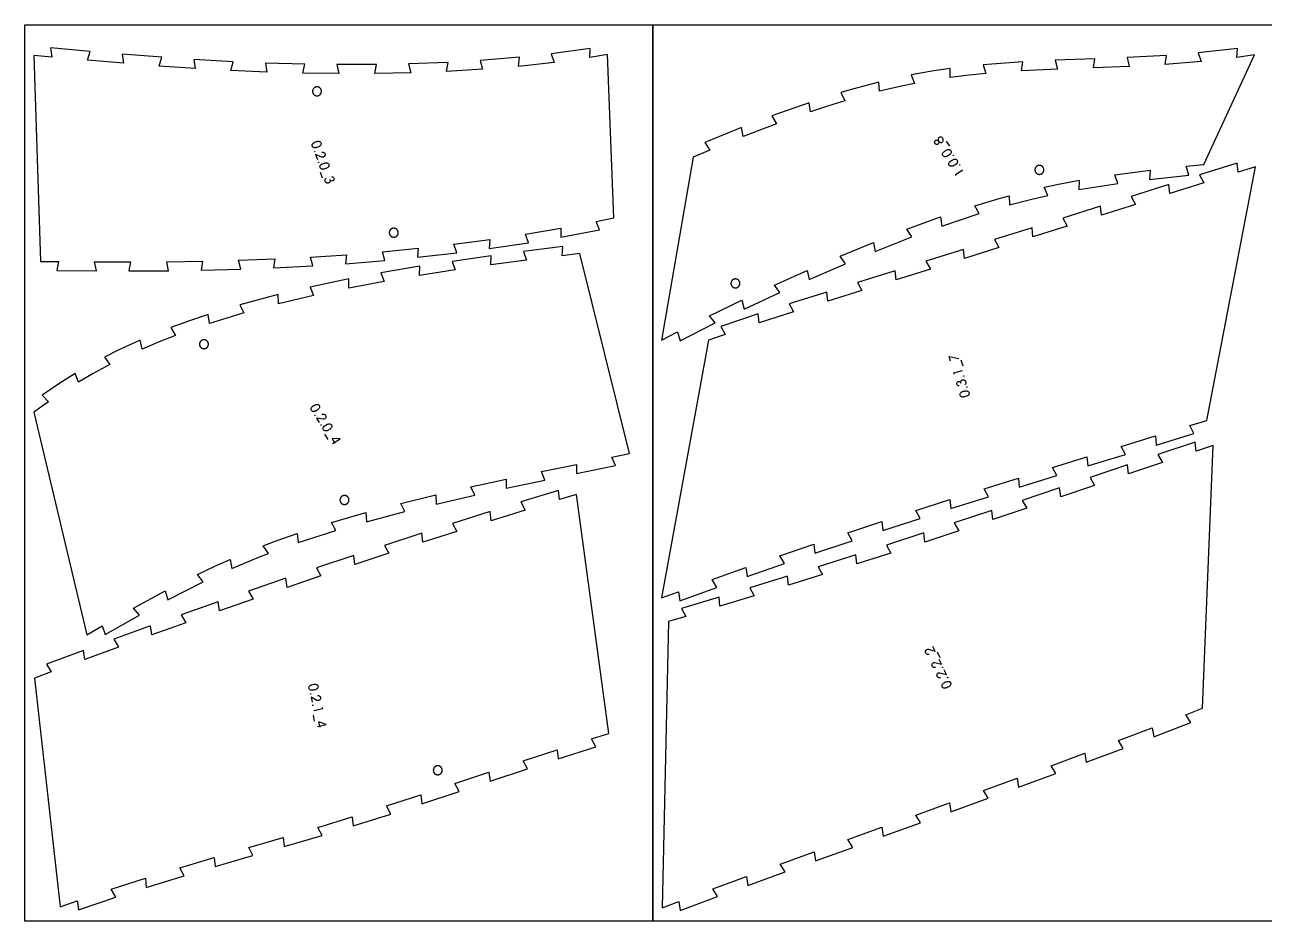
# Model space of a CAD drawing. Header units: millimetres. Extents: x 0 to 7990, y -5000 to -4000.
# Drawn here: x 0 to 1382, y -5000 to -4000 of the extents above; entities that cross this region are included whole.
import ezdxf

# ---------------------------------------------------------------- set-up
doc = ezdxf.new("R2010")
doc.units = ezdxf.units.MM
doc.header["$MEASUREMENT"] = 0
for name, color, linetype, true_color in [('Default', 18, 'Continuous', 0x000000), ('nest$l_engrave_text', 5, 'Continuous', 0x0000ff), ('nest$l_inner_cut', 3, 'Continuous', 0x00ff00), ('nest$l_outer_cut', 1, 'Continuous', 0xff0000)]:
    doc.layers.add(name, color=color, linetype=linetype, true_color=true_color)

msp = doc.modelspace()

# ---------------------------------------------------------------- linework, layer by layer
at = {"layer": 'Default'}
for points in [[(0, -5000), (0, -4000), (700, -4000), (700, -5000)], [(700, -5000), (700, -4000), (1400, -4000), (1400, -5000)]]:
    msp.add_lwpolyline(points, close=True, dxfattribs=at)
at = {"layer": 'nest$l_engrave_text'}
for points in [[(320.4, -4133.7), (320.7, -4133), (321.3, -4132.3), (322.1, -4131.6), (322.2, -4131.6), (322.3, -4131.5), (322.6, -4131.3), (323, -4131.1), (324.2, -4130.6), (325.4, -4130.3), (325.8, -4130.2), (326.2, -4130.1), (326.5, -4130), (326.6, -4130), (327.2, -4130), (327.8, -4130), (328.3, -4130.1), (328.6, -4130.2), (329.4, -4130.6), (329.8, -4131.1), (330.2, -4131.7), (330.4, -4132.6), (330.4, -4133.3), (330.1, -4134), (329.6, -4134.7), (329.1, -4135.1), (328.4, -4135.7), (327.7, -4136), (326.8, -4136.4), (325.8, -4136.8), (325, -4137), (324.2, -4137.2), (323.6, -4137.2), (322.9, -4137.2), (322.2, -4137), (321.6, -4136.7), (321.1, -4136.3), (320.7, -4135.9), (320.5, -4135.3), (320.3, -4134.6)], [(1018.4, -4129.3), (1018.9, -4129.9), (1019.5, -4130.5), (1020.1, -4130.9), (1020.8, -4131.2), (1021.5, -4131.3), (1022.2, -4131.2), (1022.8, -4130.9), (1023.4, -4130.3), (1023.8, -4129.6), (1024, -4128.8), (1023.9, -4127.9), (1023.6, -4127), (1023.1, -4126.4), (1022.6, -4125.9), (1022, -4125.5), (1021.4, -4125.3), (1020.7, -4125.2), (1020, -4125.4), (1019.4, -4125.7), (1018.9, -4126.1), (1018.6, -4126.6), (1018.3, -4127.1), (1018.2, -4127.6), (1018.2, -4128.2), (1018.3, -4128.9), (1018.7, -4129.6), (1019, -4130.3), (1019.1, -4131), (1019, -4131.8), (1018.8, -4132.4), (1018.4, -4132.9), (1018, -4133.3), (1017.7, -4133.5), (1017, -4133.6), (1016.3, -4133.5), (1015.7, -4133.2), (1015.1, -4132.7), (1014.7, -4132.2), (1014.4, -4131.6), (1014.3, -4130.9), (1014.4, -4130.4), (1014.6, -4129.7), (1015, -4129.2), (1015.4, -4128.9), (1015.9, -4128.7), (1016.6, -4128.6), (1017.4, -4128.7), (1018, -4129)], [(323.5, -4141.4), (323.5, -4141.6), (323.3, -4141.7), (323.2, -4141.7), (323, -4141.5), (323, -4141.4), (323.2, -4141.2), (323.4, -4141.2)], [(1032.8, -4142), (1032.7, -4142.7), (1032.3, -4143.5), (1031.7, -4144.4), (1031.6, -4144.4), (1031.4, -4144.6), (1031.2, -4144.8), (1030.9, -4145.1), (1029.9, -4145.8), (1028.8, -4146.4), (1028.3, -4146.6), (1028, -4146.8), (1027.8, -4146.9), (1027.6, -4147), (1027.1, -4147.1), (1026.4, -4147.2), (1025.9, -4147.2), (1025.6, -4147.2), (1024.8, -4147), (1024.2, -4146.6), (1023.7, -4146.1), (1023.3, -4145.3), (1023.2, -4144.6), (1023.3, -4143.9), (1023.6, -4143.1), (1024, -4142.6), (1024.6, -4141.9), (1025.2, -4141.4), (1026, -4140.8), (1026.9, -4140.2), (1027.6, -4139.8), (1028.4, -4139.5), (1028.9, -4139.3), (1029.6, -4139.2), (1030.4, -4139.2), (1031, -4139.4), (1031.5, -4139.6), (1032, -4139.9), (1032.4, -4140.4), (1032.7, -4141.1)], [(327.8, -4153.4), (327.8, -4153.6), (327.7, -4153.7), (327.5, -4153.7), (327.4, -4153.5), (327.4, -4153.3), (327.5, -4153.2), (327.7, -4153.2)], [(329.2, -4157.7), (329.4, -4157), (330, -4156.3), (330.8, -4155.6), (330.9, -4155.6), (331.1, -4155.5), (331.4, -4155.3), (331.8, -4155.1), (332.9, -4154.6), (334.1, -4154.3), (334.6, -4154.2), (334.9, -4154.1), (335.2, -4154), (335.3, -4154), (335.9, -4154), (336.5, -4154), (337, -4154.1), (337.4, -4154.2), (338.1, -4154.6), (338.6, -4155.1), (338.9, -4155.7), (339.1, -4156.6), (339.1, -4157.3), (338.8, -4158), (338.3, -4158.7), (337.9, -4159.1), (337.1, -4159.7), (336.4, -4160), (335.5, -4160.4), (334.5, -4160.8), (333.8, -4161), (332.9, -4161.2), (332.3, -4161.2), (331.6, -4161.2), (330.9, -4161), (330.3, -4160.7), (329.9, -4160.3), (329.5, -4159.9), (329.2, -4159.3), (329.1, -4158.6)], [(1039.8, -4152.7), (1039.6, -4153.4), (1039.3, -4154.2), (1038.6, -4155.1), (1038.5, -4155.1), (1038.4, -4155.3), (1038.1, -4155.5), (1037.8, -4155.8), (1036.8, -4156.5), (1035.7, -4157.1), (1035.3, -4157.3), (1035, -4157.5), (1034.7, -4157.6), (1034.6, -4157.7), (1034, -4157.8), (1033.4, -4157.9), (1032.9, -4157.9), (1032.5, -4157.9), (1031.7, -4157.7), (1031.2, -4157.3), (1030.7, -4156.8), (1030.3, -4156.1), (1030.2, -4155.3), (1030.3, -4154.6), (1030.6, -4153.8), (1031, -4153.3), (1031.6, -4152.6), (1032.1, -4152.1), (1033, -4151.5), (1033.8, -4150.9), (1034.5, -4150.5), (1035.3, -4150.2), (1035.9, -4150), (1036.6, -4149.9), (1037.3, -4149.9), (1038, -4150.1), (1038.5, -4150.3), (1039, -4150.6), (1039.4, -4151.1), (1039.7, -4151.8)], [(1035.1, -4145.9), (1035, -4145.7), (1035.1, -4145.6), (1035.3, -4145.5), (1035.5, -4145.7), (1035.5, -4145.8), (1035.4, -4146), (1035.2, -4146)], [(1042, -4156.6), (1042, -4156.4), (1042.1, -4156.3), (1042.3, -4156.2), (1042.4, -4156.4), (1042.5, -4156.5), (1042.3, -4156.7), (1042.2, -4156.7)], [(1046.6, -4391.9), (1046.6, -4391.7), (1046.8, -4391.6), (1047, -4391.6), (1047.1, -4391.7), (1047, -4391.9), (1046.9, -4392), (1046.7, -4392)], [(1050.1, -4404.1), (1050.1, -4404), (1050.3, -4403.9), (1050.5, -4403.9), (1050.6, -4404), (1050.6, -4404.2), (1050.4, -4404.3), (1050.2, -4404.3)], [(1052.6, -4412), (1052.3, -4412.7), (1051.7, -4413.4), (1050.8, -4414), (1050.8, -4414), (1050.6, -4414.1), (1050.3, -4414.2), (1049.9, -4414.4), (1048.7, -4414.8), (1047.5, -4415.1), (1047, -4415.2), (1046.6, -4415.2), (1046.4, -4415.2), (1046.3, -4415.3), (1045.6, -4415.3), (1045, -4415.2), (1044.5, -4415), (1044.2, -4414.9), (1043.5, -4414.4), (1043.1, -4413.9), (1042.8, -4413.3), (1042.6, -4412.5), (1042.7, -4411.7), (1043, -4411.1), (1043.5, -4410.4), (1044.1, -4410), (1044.9, -4409.5), (1045.5, -4409.2), (1046.5, -4408.9), (1047.5, -4408.6), (1048.3, -4408.4), (1049.1, -4408.3), (1049.7, -4408.3), (1050.4, -4408.4), (1051.1, -4408.6), (1051.7, -4409), (1052.1, -4409.3), (1052.5, -4409.8), (1052.7, -4410.4), (1052.8, -4411.1)], [(319.1, -4428.6), (319.3, -4427.9), (319.6, -4427), (320.3, -4426.2), (320.4, -4426.1), (320.5, -4426), (320.8, -4425.8), (321.1, -4425.5), (322.1, -4424.8), (323.2, -4424.2), (323.7, -4424), (324, -4423.9), (324.2, -4423.8), (324.3, -4423.7), (325.6, -4423.5), (326.1, -4423.5), (326.4, -4423.5), (327.2, -4423.7), (327.8, -4424.1), (328.3, -4424.7), (328.6, -4425.4), (328.7, -4426.2), (328.6, -4426.8), (328.3, -4427.6), (327.9, -4428.2), (327.3, -4428.9), (326.7, -4429.3), (325.9, -4429.9), (325, -4430.5), (324.3, -4430.9), (323.5, -4431.2), (323, -4431.4), (322.3, -4431.5), (321.5, -4431.4), (320.9, -4431.3), (320.4, -4431), (319.9, -4430.6), (319.5, -4430.2), (319.2, -4429.5)], [(323.7, -4435.5), (323.7, -4435.6), (323.6, -4435.8), (323.4, -4435.8), (323.3, -4435.7), (323.3, -4435.5), (323.4, -4435.4), (323.5, -4435.4)], [(330.4, -4446.3), (330.5, -4446.5), (330.4, -4446.6), (330.2, -4446.7), (330.1, -4446.5), (330, -4446.4), (330.1, -4446.2), (330.3, -4446.2)], [(332.6, -4450.3), (332.8, -4449.5), (333.2, -4448.7), (333.8, -4447.9), (333.9, -4447.8), (334.1, -4447.7), (334.3, -4447.5), (334.6, -4447.2), (335.7, -4446.5), (336.8, -4445.9), (337.2, -4445.7), (337.5, -4445.5), (337.8, -4445.4), (337.9, -4445.4), (339.1, -4445.1), (339.6, -4445.1), (339.9, -4445.1), (340.8, -4445.4), (341.3, -4445.8), (341.8, -4446.3), (342.2, -4447), (342.3, -4447.8), (342.2, -4448.5), (341.8, -4449.3), (341.4, -4449.8), (340.8, -4450.5), (340.3, -4451), (339.4, -4451.6), (338.6, -4452.1), (337.8, -4452.5), (337.1, -4452.8), (336.5, -4453), (335.8, -4453.1), (335, -4453.1), (334.4, -4452.9), (333.9, -4452.7), (333.4, -4452.3), (333, -4451.8), (332.7, -4451.1)], [(1023, -4716.8), (1023, -4716.6), (1023.1, -4716.5), (1023.3, -4716.5), (1023.4, -4716.6), (1023.4, -4716.8), (1023.3, -4716.9), (1023.1, -4716.9)], [(317, -4738.4), (317.3, -4737.8), (318, -4737.1), (318.9, -4736.6), (319, -4736.5), (319.2, -4736.5), (319.5, -4736.4), (319.9, -4736.2), (321.1, -4735.9), (322.3, -4735.7), (322.8, -4735.7), (323.2, -4735.6), (323.4, -4735.6), (323.6, -4735.6), (324.8, -4735.8), (325.3, -4736), (325.6, -4736.1), (326.2, -4736.6), (326.6, -4737.2), (326.9, -4737.8), (327, -4738.7), (326.8, -4739.4), (326.5, -4740), (325.9, -4740.6), (325.4, -4741), (324.6, -4741.5), (323.9, -4741.7), (322.9, -4742), (321.9, -4742.2), (321.1, -4742.3), (320.2, -4742.4), (319.6, -4742.3), (318.9, -4742.2), (318.3, -4741.9), (317.7, -4741.5), (317.3, -4741.1), (317, -4740.6), (316.8, -4740), (316.7, -4739.3)], [(1032.4, -4735.6), (1032.2, -4736.3), (1031.7, -4737.1), (1031, -4737.8), (1030.9, -4737.9), (1030.8, -4738), (1030.5, -4738.2), (1030.1, -4738.4), (1029, -4739), (1027.9, -4739.5), (1027.4, -4739.7), (1027.1, -4739.8), (1026.8, -4739.8), (1026.7, -4739.9), (1026.1, -4740), (1025.5, -4740), (1025, -4739.9), (1024.6, -4739.9), (1023.9, -4739.5), (1023.3, -4739.1), (1022.9, -4738.5), (1022.6, -4737.8), (1022.6, -4737), (1022.8, -4736.3), (1023.2, -4735.6), (1023.6, -4735.1), (1024.3, -4734.5), (1024.9, -4734), (1025.8, -4733.5), (1026.8, -4733.1), (1027.5, -4732.8), (1028.3, -4732.5), (1028.9, -4732.4), (1029.6, -4732.4), (1030.3, -4732.5), (1031, -4732.7), (1031.4, -4733), (1031.9, -4733.4), (1032.2, -4734), (1032.4, -4734.7)], [(1028.6, -4728.3), (1028.6, -4728.1), (1028.7, -4727.9), (1028.9, -4727.9), (1029, -4728.1), (1029, -4728.2), (1028.9, -4728.4), (1028.7, -4728.4)], [(318.9, -4746.4), (318.9, -4746.6), (318.7, -4746.7), (318.6, -4746.7), (318.5, -4746.5), (318.5, -4746.3), (318.6, -4746.2), (318.8, -4746.3)], [(321.6, -4758.9), (321.5, -4759.1), (321.4, -4759.2), (321.2, -4759.2), (321.1, -4759), (321.1, -4758.8), (321.3, -4758.7), (321.5, -4758.8)]]:
    msp.add_lwpolyline(points, close=True, dxfattribs=at)
for points in [[(1031.2, -4135.5), (1027.5, -4129.8)], [(331.1, -4142), (331.6, -4142), (332.3, -4142), (332.8, -4142.1), (333.3, -4142.4), (334.1, -4143), (334.6, -4143.8), (334.8, -4144.3), (334.8, -4144.9), (334.8, -4145.5), (334.6, -4146), (334, -4146.9), (333.5, -4147.3), (333.1, -4147.5), (332.1, -4147.7), (331.8, -4147.7), (331.7, -4147.7), (331.2, -4147.6), (324.2, -4144.8), (326.2, -4150.3)], [(329.2, -4164.4), (331.5, -4170.8)], [(341.9, -4169.3), (342.9, -4169.5), (343.5, -4169.8), (344.1, -4170.3), (344.5, -4171.1), (344.7, -4172), (344.5, -4172.9), (344, -4173.7), (343.2, -4174.1), (342.3, -4174.3), (341.4, -4173.9), (340.7, -4173.4), (340.2, -4172.6), (340.3, -4174), (340.2, -4175.1), (339.7, -4175.9), (338.9, -4176.4), (338.2, -4176.6), (337.5, -4176.7), (336.9, -4176.6), (336.3, -4176.3), (335.3, -4175.5), (334.7, -4174.2), (334.6, -4173.3), (334.8, -4172.5), (335.2, -4171.8), (335.9, -4171.1)], [(1038.5, -4168.3), (1037.7, -4167.1), (1045.9, -4161.8)], [(1032.2, -4375.4), (1030.7, -4370.1), (1041.5, -4372.3)], [(1046, -4380.8), (1044.1, -4374.3)], [(1036.3, -4389.8), (1035.9, -4388.4), (1045.3, -4385.7)], [(1041.7, -4402.9), (1040.8, -4402.6), (1040.2, -4402.3), (1039.6, -4401.8), (1039.2, -4401), (1039.1, -4400.1), (1039.4, -4399.2), (1039.9, -4398.4), (1040.7, -4398), (1041.6, -4398), (1042.5, -4398.3), (1043.2, -4399), (1043.6, -4399.8), (1043.6, -4398.4), (1043.9, -4397.3), (1044.4, -4396.5), (1045.2, -4396), (1046, -4395.9), (1046.6, -4395.9), (1047.3, -4396.1), (1047.8, -4396.4), (1048.7, -4397.2), (1049.2, -4398.6), (1049.3, -4399.4), (1049, -4400.2), (1048.6, -4400.9), (1047.9, -4401.6)], [(331.2, -4434.5), (331.7, -4434.4), (332.4, -4434.2), (333, -4434.3), (333.5, -4434.4), (334.4, -4434.8), (335.1, -4435.5), (335.3, -4436), (335.5, -4436.5), (335.6, -4437.1), (335.5, -4437.7), (335.1, -4438.7), (334.7, -4439.2), (334.4, -4439.5), (333.5, -4439.9), (333.2, -4439.9), (333, -4440), (332.6, -4440), (325.1, -4438.7), (328.2, -4443.6)], [(334.1, -4456.8), (337.7, -4462.5)], [(342.9, -4467.1), (351.5, -4461.8), (342.5, -4461.7), (345.8, -4466.9)], [(1008.2, -4702.3), (1007.8, -4702.4), (1007.1, -4702.5), (1006.5, -4702.4), (1006, -4702.2), (1005.2, -4701.7), (1004.5, -4700.9), (1004.3, -4700.4), (1004.2, -4699.8), (1004.2, -4699.3), (1004.3, -4698.7), (1004.8, -4697.7), (1005.3, -4697.3), (1005.7, -4697), (1006.6, -4696.7), (1006.9, -4696.7), (1007.1, -4696.7), (1007.5, -4696.7), (1014.8, -4698.8), (1012.2, -4693.6)], [(1015.4, -4716.9), (1014.9, -4717), (1014.2, -4717.1), (1013.6, -4717), (1013.1, -4716.8), (1012.3, -4716.3), (1011.7, -4715.5), (1011.5, -4715), (1011.3, -4714.5), (1011.3, -4713.9), (1011.5, -4713.3), (1012, -4712.4), (1012.4, -4711.9), (1012.8, -4711.7), (1013.2, -4711.5), (1013.8, -4711.4), (1014.1, -4711.3), (1014.2, -4711.3), (1014.7, -4711.4), (1021.9, -4713.4), (1019.3, -4708.2)], [(1020.5, -4706), (1017.5, -4699.9)], [(1021, -4728.4), (1020.5, -4728.5), (1019.8, -4728.6), (1019.2, -4728.5), (1018.7, -4728.3), (1017.9, -4727.8), (1017.3, -4727), (1017.1, -4726.5), (1016.9, -4726), (1016.9, -4725.4), (1017, -4724.8), (1017.6, -4723.8), (1018, -4723.4), (1018.4, -4723.1), (1018.8, -4723), (1019.3, -4722.8), (1019.7, -4722.8), (1019.8, -4722.8), (1020.3, -4722.8), (1027.5, -4724.9), (1024.9, -4719.7)], [(326.3, -4748.1), (326.8, -4748.2), (327.5, -4748.3), (328.1, -4748.5), (328.5, -4748.8), (329.2, -4749.5), (329.6, -4750.4), (329.7, -4750.9), (329.7, -4751.5), (329.5, -4752.1), (329.3, -4752.6), (328.5, -4753.4), (328, -4753.7), (327.6, -4753.9), (326.6, -4753.9), (326.3, -4753.9), (326.1, -4753.9), (325.7, -4753.7), (319.2, -4749.9), (320.4, -4755.6)], [(331.7, -4761.7), (332, -4763.1), (322.4, -4765.2)], [(321.4, -4770), (322.8, -4776.7)], [(326.2, -4782.8), (336, -4780.7), (327.6, -4777.6), (328.9, -4783.6)]]:
    msp.add_lwpolyline(points, dxfattribs=at)
at = {"layer": 'nest$l_inner_cut'}
for points in [[(327.5, -4079), (327.7, -4078.9), (327.8, -4078.8), (328, -4078.8), (328.2, -4078.7), (328.3, -4078.6), (328.5, -4078.5), (328.6, -4078.4), (328.7, -4078.3), (328.9, -4078.2), (329, -4078.1), (329.1, -4078), (329.3, -4077.9), (329.4, -4077.7), (329.5, -4077.6), (329.6, -4077.5), (329.7, -4077.3), (329.8, -4077.2), (329.9, -4077.1), (330, -4076.9), (330.1, -4076.8), (330.2, -4076.6), (330.3, -4076.5), (330.4, -4076.3), (330.4, -4076.2), (330.5, -4076), (330.6, -4075.8), (330.6, -4075.7), (330.7, -4075.5), (330.7, -4075.3), (330.7, -4075.2), (330.8, -4075), (330.8, -4074.8), (330.8, -4074.6), (330.8, -4074.5), (330.8, -4074.3), (330.8, -4074.1), (330.8, -4073.9), (330.8, -4073.8), (330.8, -4073.6), (330.7, -4073.4), (330.7, -4073.3), (330.7, -4073.1), (330.6, -4072.9), (330.6, -4072.8), (330.5, -4072.6), (330.5, -4072.4), (330.4, -4072.3), (330.3, -4072.1), (330.2, -4072), (330.2, -4071.8), (330.1, -4071.6), (330, -4071.5), (329.9, -4071.4), (329.8, -4071.2), (329.7, -4071.1), (329.6, -4071), (329.4, -4070.8), (329.3, -4070.7), (329.2, -4070.6), (329.1, -4070.5), (328.9, -4070.4), (328.8, -4070.2), (328.7, -4070.1), (328.5, -4070.1), (328.4, -4070), (328.2, -4069.9), (328.1, -4069.8), (327.9, -4069.7), (327.7, -4069.6), (327.6, -4069.6), (327.4, -4069.5), (327.3, -4069.5), (327.1, -4069.4), (326.9, -4069.4), (326.7, -4069.3), (326.6, -4069.3), (326.4, -4069.3), (326.2, -4069.3), (326.1, -4069.3), (325.9, -4069.3), (325.7, -4069.3), (325.5, -4069.3), (325.4, -4069.3), (325.2, -4069.3), (325, -4069.3), (324.9, -4069.4), (324.7, -4069.4), (324.5, -4069.4), (324.3, -4069.5), (324.2, -4069.5), (324, -4069.6), (323.9, -4069.7), (323.7, -4069.7), (323.5, -4069.8), (323.4, -4069.9), (323.2, -4070), (323.1, -4070.1), (322.9, -4070.2), (322.8, -4070.3), (322.7, -4070.4), (322.5, -4070.5), (322.4, -4070.6), (322.3, -4070.7), (322.2, -4070.8), (322, -4071), (321.9, -4071.1), (321.8, -4071.2), (321.7, -4071.4), (321.6, -4071.5), (321.5, -4071.7), (321.4, -4071.8), (321.4, -4072), (321.3, -4072.1), (321.2, -4072.3), (321.1, -4072.4), (321.1, -4072.6), (321, -4072.8), (321, -4072.9), (320.9, -4073.1), (320.9, -4073.3), (320.9, -4073.4), (320.9, -4073.6), (320.8, -4073.8), (320.8, -4074), (320.8, -4074.1), (320.8, -4074.3), (320.8, -4074.5), (320.8, -4074.7), (320.8, -4074.8), (320.9, -4075), (320.9, -4075.2), (320.9, -4075.3), (321, -4075.5), (321, -4075.7), (321.1, -4075.8), (321.1, -4076), (321.2, -4076.2), (321.3, -4076.3), (321.3, -4076.5), (321.4, -4076.6), (321.5, -4076.8), (321.6, -4076.9), (321.7, -4077.1), (321.8, -4077.2), (321.9, -4077.4), (322, -4077.5), (322.1, -4077.6), (322.2, -4077.8), (322.4, -4077.9), (322.5, -4078), (322.6, -4078.1), (322.8, -4078.2), (322.9, -4078.3), (323, -4078.4), (323.2, -4078.5), (323.3, -4078.6), (323.5, -4078.7), (323.6, -4078.8), (323.8, -4078.8), (324, -4078.9), (324.1, -4079), (324.3, -4079), (324.4, -4079.1), (324.6, -4079.1), (324.8, -4079.2), (325, -4079.2), (325.1, -4079.2), (325.3, -4079.2), (325.5, -4079.2), (325.6, -4079.3), (325.8, -4079.3), (326, -4079.3), (326.2, -4079.2), (326.3, -4079.2), (326.5, -4079.2), (326.7, -4079.2), (326.9, -4079.1), (327, -4079.1), (327.2, -4079.1), (327.4, -4079)], [(1128.4, -4157.7), (1128.3, -4157.8), (1128.1, -4157.9), (1128, -4158), (1127.8, -4158.1), (1127.7, -4158.2), (1127.6, -4158.3), (1127.5, -4158.5), (1127.4, -4158.6), (1127.2, -4158.7), (1127.1, -4158.9), (1127, -4159), (1126.9, -4159.1), (1126.8, -4159.3), (1126.8, -4159.4), (1126.7, -4159.6), (1126.6, -4159.7), (1126.5, -4159.9), (1126.5, -4160.1), (1126.4, -4160.2), (1126.3, -4160.4), (1126.3, -4160.6), (1126.3, -4160.7), (1126.2, -4160.9), (1126.2, -4161.1), (1126.2, -4161.2), (1126.1, -4161.4), (1126.1, -4161.6), (1126.1, -4161.8), (1126.1, -4161.9), (1126.1, -4162.1), (1126.1, -4162.3), (1126.2, -4162.4), (1126.2, -4162.6), (1126.2, -4162.8), (1126.2, -4163), (1126.3, -4163.1), (1126.3, -4163.3), (1126.4, -4163.5), (1126.4, -4163.6), (1126.5, -4163.8), (1126.6, -4163.9), (1126.6, -4164.1), (1126.7, -4164.3), (1126.8, -4164.4), (1126.9, -4164.6), (1127, -4164.7), (1127.1, -4164.8), (1127.2, -4165), (1127.3, -4165.1), (1127.4, -4165.2), (1127.6, -4165.4), (1127.7, -4165.5), (1127.8, -4165.6), (1127.9, -4165.7), (1128.1, -4165.8), (1128.2, -4165.9), (1128.4, -4166), (1128.5, -4166.1), (1128.6, -4166.2), (1128.8, -4166.3), (1129, -4166.4), (1129.1, -4166.4), (1129.3, -4166.5), (1129.4, -4166.6), (1129.6, -4166.6), (1129.8, -4166.7), (1129.9, -4166.7), (1130.1, -4166.8), (1130.3, -4166.8), (1130.4, -4166.8), (1130.6, -4166.8), (1130.8, -4166.9), (1131, -4166.9), (1131.1, -4166.9), (1131.3, -4166.9), (1131.5, -4166.9), (1131.7, -4166.8), (1131.8, -4166.8), (1132, -4166.8), (1132.2, -4166.8), (1132.3, -4166.7), (1132.5, -4166.7), (1132.7, -4166.6), (1132.8, -4166.6), (1133, -4166.5), (1133.2, -4166.4), (1133.3, -4166.4), (1133.5, -4166.3), (1133.6, -4166.2), (1133.8, -4166.1), (1133.9, -4166), (1134.1, -4165.9), (1134.2, -4165.8), (1134.3, -4165.7), (1134.5, -4165.6), (1134.6, -4165.5), (1134.7, -4165.3), (1134.8, -4165.2), (1134.9, -4165.1), (1135.1, -4165), (1135.2, -4164.8), (1135.3, -4164.7), (1135.4, -4164.5), (1135.4, -4164.4), (1135.5, -4164.2), (1135.6, -4164.1), (1135.7, -4163.9), (1135.8, -4163.8), (1135.8, -4163.6), (1135.9, -4163.4), (1135.9, -4163.3), (1136, -4163.1), (1136, -4162.9), (1136, -4162.8), (1136.1, -4162.6), (1136.1, -4162.4), (1136.1, -4162.2), (1136.1, -4162.1), (1136.1, -4161.9), (1136.1, -4161.7), (1136.1, -4161.5), (1136.1, -4161.4), (1136.1, -4161.2), (1136.1, -4161), (1136, -4160.9), (1136, -4160.7), (1135.9, -4160.5), (1135.9, -4160.4), (1135.8, -4160.2), (1135.8, -4160), (1135.7, -4159.9), (1135.6, -4159.7), (1135.6, -4159.6), (1135.5, -4159.4), (1135.4, -4159.3), (1135.3, -4159.1), (1135.2, -4159), (1135.1, -4158.8), (1135, -4158.7), (1134.9, -4158.6), (1134.8, -4158.4), (1134.6, -4158.3), (1134.5, -4158.2), (1134.4, -4158.1), (1134.2, -4158), (1134.1, -4157.9), (1134, -4157.8), (1133.8, -4157.7), (1133.7, -4157.6), (1133.5, -4157.5), (1133.4, -4157.4), (1133.2, -4157.3), (1133.1, -4157.3), (1132.9, -4157.2), (1132.7, -4157.1), (1132.6, -4157.1), (1132.4, -4157), (1132.2, -4157), (1132.1, -4157), (1131.9, -4156.9), (1131.7, -4156.9), (1131.5, -4156.9), (1131.4, -4156.9), (1131.2, -4156.9), (1131, -4156.9), (1130.8, -4156.9), (1130.7, -4156.9), (1130.5, -4156.9), (1130.3, -4156.9), (1130.2, -4157), (1130, -4157), (1129.8, -4157), (1129.7, -4157.1), (1129.5, -4157.1), (1129.3, -4157.2), (1129.2, -4157.3), (1129, -4157.3), (1128.8, -4157.4), (1128.7, -4157.5), (1128.5, -4157.6)], [(413.1, -4236.6), (413.2, -4236.6), (413.4, -4236.5), (413.6, -4236.4), (413.7, -4236.4), (413.9, -4236.3), (414, -4236.2), (414.2, -4236.1), (414.3, -4236), (414.4, -4235.9), (414.6, -4235.8), (414.7, -4235.7), (414.8, -4235.5), (415, -4235.4), (415.1, -4235.3), (415.2, -4235.2), (415.3, -4235), (415.4, -4234.9), (415.5, -4234.7), (415.6, -4234.6), (415.7, -4234.5), (415.8, -4234.3), (415.8, -4234.1), (415.9, -4234), (416, -4233.8), (416.1, -4233.7), (416.1, -4233.5), (416.2, -4233.3), (416.2, -4233.2), (416.2, -4233), (416.3, -4232.8), (416.3, -4232.7), (416.3, -4232.5), (416.3, -4232.3), (416.4, -4232.1), (416.4, -4232), (416.4, -4231.8), (416.4, -4231.6), (416.3, -4231.5), (416.3, -4231.3), (416.3, -4231.1), (416.3, -4230.9), (416.2, -4230.8), (416.2, -4230.6), (416.1, -4230.4), (416.1, -4230.3), (416, -4230.1), (415.9, -4229.9), (415.9, -4229.8), (415.8, -4229.6), (415.7, -4229.5), (415.6, -4229.3), (415.5, -4229.2), (415.4, -4229), (415.3, -4228.9), (415.2, -4228.8), (415.1, -4228.6), (415, -4228.5), (414.9, -4228.4), (414.8, -4228.3), (414.6, -4228.1), (414.5, -4228), (414.3, -4227.9), (414.2, -4227.8), (414.1, -4227.7), (413.9, -4227.6), (413.8, -4227.6), (413.6, -4227.5), (413.5, -4227.4), (413.3, -4227.3), (413.1, -4227.3), (413, -4227.2), (412.8, -4227.1), (412.6, -4227.1), (412.5, -4227.1), (412.3, -4227), (412.1, -4227), (412, -4227), (411.8, -4227), (411.6, -4226.9), (411.4, -4226.9), (411.3, -4226.9), (411.1, -4226.9), (410.9, -4227), (410.7, -4227), (410.6, -4227), (410.4, -4227), (410.2, -4227.1), (410.1, -4227.1), (409.9, -4227.2), (409.7, -4227.2), (409.6, -4227.3), (409.4, -4227.3), (409.3, -4227.4), (409.1, -4227.5), (408.9, -4227.6), (408.8, -4227.6), (408.6, -4227.7), (408.5, -4227.8), (408.4, -4227.9), (408.2, -4228), (408.1, -4228.2), (408, -4228.3), (407.8, -4228.4), (407.7, -4228.5), (407.6, -4228.6), (407.5, -4228.8), (407.4, -4228.9), (407.3, -4229.1), (407.2, -4229.2), (407.1, -4229.3), (407, -4229.5), (406.9, -4229.6), (406.8, -4229.8), (406.8, -4230), (406.7, -4230.1), (406.6, -4230.3), (406.6, -4230.5), (406.5, -4230.6), (406.5, -4230.8), (406.5, -4231), (406.4, -4231.1), (406.4, -4231.3), (406.4, -4231.5), (406.4, -4231.6), (406.4, -4231.8), (406.4, -4232), (406.4, -4232.2), (406.4, -4232.3), (406.4, -4232.5), (406.4, -4232.7), (406.4, -4232.9), (406.5, -4233), (406.5, -4233.2), (406.6, -4233.4), (406.6, -4233.5), (406.7, -4233.7), (406.7, -4233.8), (406.8, -4234), (406.9, -4234.2), (407, -4234.3), (407.1, -4234.5), (407.1, -4234.6), (407.2, -4234.8), (407.3, -4234.9), (407.4, -4235), (407.6, -4235.2), (407.7, -4235.3), (407.8, -4235.4), (407.9, -4235.6), (408, -4235.7), (408.2, -4235.8), (408.3, -4235.9), (408.4, -4236), (408.6, -4236.1), (408.7, -4236.2), (408.9, -4236.3), (409, -4236.4), (409.2, -4236.4), (409.3, -4236.5), (409.5, -4236.6), (409.7, -4236.6), (409.8, -4236.7), (410, -4236.7), (410.2, -4236.8), (410.3, -4236.8), (410.5, -4236.9), (410.7, -4236.9), (410.9, -4236.9), (411, -4236.9), (411.2, -4236.9), (411.4, -4236.9), (411.5, -4236.9), (411.7, -4236.9), (411.9, -4236.9), (412.1, -4236.9), (412.2, -4236.9), (412.4, -4236.8), (412.6, -4236.8), (412.7, -4236.7), (412.9, -4236.7)], [(789.5, -4284.3), (789.4, -4284.4), (789.2, -4284.5), (789.1, -4284.6), (789, -4284.7), (788.8, -4284.8), (788.7, -4285), (788.6, -4285.1), (788.5, -4285.2), (788.4, -4285.3), (788.3, -4285.5), (788.2, -4285.6), (788.1, -4285.8), (788, -4285.9), (787.9, -4286.1), (787.8, -4286.2), (787.7, -4286.4), (787.7, -4286.5), (787.6, -4286.7), (787.5, -4286.9), (787.5, -4287), (787.4, -4287.2), (787.4, -4287.4), (787.3, -4287.5), (787.3, -4287.7), (787.3, -4287.9), (787.3, -4288), (787.3, -4288.2), (787.3, -4288.4), (787.3, -4288.6), (787.3, -4288.7), (787.3, -4288.9), (787.3, -4289.1), (787.3, -4289.2), (787.3, -4289.4), (787.4, -4289.6), (787.4, -4289.8), (787.5, -4289.9), (787.5, -4290.1), (787.6, -4290.3), (787.6, -4290.4), (787.7, -4290.6), (787.8, -4290.7), (787.9, -4290.9), (787.9, -4291), (788, -4291.2), (788.1, -4291.3), (788.2, -4291.5), (788.3, -4291.6), (788.4, -4291.7), (788.6, -4291.9), (788.7, -4292), (788.8, -4292.1), (788.9, -4292.2), (789.1, -4292.4), (789.2, -4292.5), (789.3, -4292.6), (789.5, -4292.7), (789.6, -4292.8), (789.8, -4292.8), (789.9, -4292.9), (790.1, -4293), (790.2, -4293.1), (790.4, -4293.1), (790.6, -4293.2), (790.7, -4293.3), (790.9, -4293.3), (791.1, -4293.4), (791.2, -4293.4), (791.4, -4293.4), (791.6, -4293.5), (791.7, -4293.5), (791.9, -4293.5), (792.1, -4293.5), (792.3, -4293.5), (792.4, -4293.5), (792.6, -4293.5), (792.8, -4293.5), (793, -4293.4), (793.1, -4293.4), (793.3, -4293.4), (793.5, -4293.3), (793.6, -4293.3), (793.8, -4293.3), (794, -4293.2), (794.1, -4293.1), (794.3, -4293.1), (794.4, -4293), (794.6, -4292.9), (794.8, -4292.8), (794.9, -4292.7), (795, -4292.6), (795.2, -4292.5), (795.3, -4292.4), (795.5, -4292.3), (795.6, -4292.2), (795.7, -4292.1), (795.8, -4292), (796, -4291.8), (796.1, -4291.7), (796.2, -4291.6), (796.3, -4291.4), (796.4, -4291.3), (796.5, -4291.2), (796.6, -4291), (796.7, -4290.9), (796.7, -4290.7), (796.8, -4290.5), (796.9, -4290.4), (796.9, -4290.2), (797, -4290.1), (797.1, -4289.9), (797.1, -4289.7), (797.1, -4289.6), (797.2, -4289.4), (797.2, -4289.2), (797.2, -4289), (797.2, -4288.9), (797.2, -4288.7), (797.3, -4288.5), (797.3, -4288.4), (797.2, -4288.2), (797.2, -4288), (797.2, -4287.8), (797.2, -4287.7), (797.2, -4287.5), (797.1, -4287.3), (797.1, -4287.2), (797, -4287), (797, -4286.8), (796.9, -4286.7), (796.8, -4286.5), (796.8, -4286.3), (796.7, -4286.2), (796.6, -4286), (796.5, -4285.9), (796.4, -4285.7), (796.3, -4285.6), (796.2, -4285.5), (796.1, -4285.3), (796, -4285.2), (795.9, -4285.1), (795.8, -4284.9), (795.6, -4284.8), (795.5, -4284.7), (795.4, -4284.6), (795.2, -4284.5), (795.1, -4284.4), (794.9, -4284.3), (794.8, -4284.2), (794.7, -4284.1), (794.5, -4284), (794.3, -4284), (794.2, -4283.9), (794, -4283.8), (793.9, -4283.8), (793.7, -4283.7), (793.5, -4283.7), (793.4, -4283.6), (793.2, -4283.6), (793, -4283.6), (792.8, -4283.5), (792.7, -4283.5), (792.5, -4283.5), (792.3, -4283.5), (792.2, -4283.5), (792, -4283.5), (791.8, -4283.5), (791.6, -4283.5), (791.5, -4283.6), (791.3, -4283.6), (791.1, -4283.6), (791, -4283.7), (790.8, -4283.7), (790.6, -4283.8), (790.5, -4283.8), (790.3, -4283.9), (790.1, -4284), (790, -4284), (789.8, -4284.1), (789.7, -4284.2)], [(202.4, -4360.6), (202.6, -4360.5), (202.7, -4360.4), (202.8, -4360.3), (203, -4360.2), (203.1, -4360.1), (203.2, -4360), (203.4, -4359.8), (203.5, -4359.7), (203.6, -4359.6), (203.7, -4359.5), (203.8, -4359.3), (203.9, -4359.2), (204, -4359), (204.1, -4358.9), (204.2, -4358.7), (204.2, -4358.6), (204.3, -4358.4), (204.4, -4358.3), (204.5, -4358.1), (204.5, -4357.9), (204.6, -4357.8), (204.6, -4357.6), (204.6, -4357.4), (204.7, -4357.3), (204.7, -4357.1), (204.7, -4356.9), (204.7, -4356.7), (204.8, -4356.6), (204.8, -4356.4), (204.8, -4356.2), (204.8, -4356.1), (204.7, -4355.9), (204.7, -4355.7), (204.7, -4355.5), (204.7, -4355.4), (204.6, -4355.2), (204.6, -4355), (204.5, -4354.9), (204.5, -4354.7), (204.4, -4354.5), (204.3, -4354.4), (204.3, -4354.2), (204.2, -4354.1), (204.1, -4353.9), (204, -4353.8), (203.9, -4353.6), (203.8, -4353.5), (203.7, -4353.3), (203.6, -4353.2), (203.5, -4353.1), (203.4, -4352.9), (203.3, -4352.8), (203.1, -4352.7), (203, -4352.6), (202.9, -4352.5), (202.7, -4352.4), (202.6, -4352.3), (202.5, -4352.2), (202.3, -4352.1), (202.2, -4352), (202, -4351.9), (201.8, -4351.8), (201.7, -4351.8), (201.5, -4351.7), (201.4, -4351.6), (201.2, -4351.6), (201, -4351.5), (200.9, -4351.5), (200.7, -4351.5), (200.5, -4351.4), (200.4, -4351.4), (200.2, -4351.4), (200, -4351.4), (199.8, -4351.4), (199.7, -4351.4), (199.5, -4351.4), (199.3, -4351.4), (199.1, -4351.4), (199, -4351.4), (198.8, -4351.5), (198.6, -4351.5), (198.5, -4351.5), (198.3, -4351.6), (198.1, -4351.6), (198, -4351.7), (197.8, -4351.8), (197.6, -4351.8), (197.5, -4351.9), (197.3, -4352), (197.2, -4352.1), (197, -4352.2), (196.9, -4352.3), (196.8, -4352.4), (196.6, -4352.5), (196.5, -4352.6), (196.4, -4352.7), (196.2, -4352.8), (196.1, -4353), (196, -4353.1), (195.9, -4353.2), (195.8, -4353.4), (195.7, -4353.5), (195.6, -4353.6), (195.5, -4353.8), (195.4, -4353.9), (195.3, -4354.1), (195.2, -4354.2), (195.2, -4354.4), (195.1, -4354.6), (195, -4354.7), (195, -4354.9), (194.9, -4355.1), (194.9, -4355.2), (194.9, -4355.4), (194.8, -4355.6), (194.8, -4355.7), (194.8, -4355.9), (194.8, -4356.1), (194.8, -4356.3), (194.8, -4356.4), (194.8, -4356.6), (194.8, -4356.8), (194.8, -4356.9), (194.8, -4357.1), (194.8, -4357.3), (194.9, -4357.5), (194.9, -4357.6), (195, -4357.8), (195, -4358), (195.1, -4358.1), (195.1, -4358.3), (195.2, -4358.4), (195.3, -4358.6), (195.4, -4358.8), (195.5, -4358.9), (195.5, -4359.1), (195.6, -4359.2), (195.7, -4359.3), (195.8, -4359.5), (196, -4359.6), (196.1, -4359.7), (196.2, -4359.9), (196.3, -4360), (196.4, -4360.1), (196.6, -4360.2), (196.7, -4360.3), (196.8, -4360.4), (197, -4360.5), (197.1, -4360.6), (197.3, -4360.7), (197.4, -4360.8), (197.6, -4360.9), (197.8, -4361), (197.9, -4361), (198.1, -4361.1), (198.2, -4361.1), (198.4, -4361.2), (198.6, -4361.2), (198.7, -4361.3), (198.9, -4361.3), (199.1, -4361.3), (199.3, -4361.3), (199.4, -4361.4), (199.6, -4361.4), (199.8, -4361.4), (199.9, -4361.4), (200.1, -4361.4), (200.3, -4361.3), (200.5, -4361.3), (200.6, -4361.3), (200.8, -4361.3), (201, -4361.2), (201.1, -4361.2), (201.3, -4361.1), (201.5, -4361.1), (201.6, -4361), (201.8, -4360.9), (202, -4360.9), (202.1, -4360.8), (202.3, -4360.7)], [(359.1, -4534.3), (359.2, -4534.2), (359.3, -4534.2), (359.5, -4534), (359.6, -4533.9), (359.8, -4533.8), (359.9, -4533.7), (360, -4533.6), (360.1, -4533.5), (360.2, -4533.3), (360.3, -4533.2), (360.5, -4533.1), (360.6, -4532.9), (360.6, -4532.8), (360.7, -4532.6), (360.8, -4532.5), (360.9, -4532.3), (361, -4532.2), (361, -4532), (361.1, -4531.8), (361.2, -4531.7), (361.2, -4531.5), (361.3, -4531.3), (361.3, -4531.2), (361.3, -4531), (361.4, -4530.8), (361.4, -4530.7), (361.4, -4530.5), (361.4, -4530.3), (361.4, -4530.1), (361.4, -4530), (361.4, -4529.8), (361.4, -4529.6), (361.4, -4529.4), (361.3, -4529.3), (361.3, -4529.1), (361.3, -4528.9), (361.2, -4528.8), (361.2, -4528.6), (361.1, -4528.4), (361.1, -4528.3), (361, -4528.1), (360.9, -4527.9), (360.8, -4527.8), (360.8, -4527.6), (360.7, -4527.5), (360.6, -4527.3), (360.5, -4527.2), (360.4, -4527.1), (360.3, -4526.9), (360.2, -4526.8), (360, -4526.7), (359.9, -4526.5), (359.8, -4526.4), (359.7, -4526.3), (359.5, -4526.2), (359.4, -4526.1), (359.3, -4526), (359.1, -4525.9), (359, -4525.8), (358.8, -4525.7), (358.7, -4525.6), (358.5, -4525.6), (358.3, -4525.5), (358.2, -4525.4), (358, -4525.4), (357.9, -4525.3), (357.7, -4525.3), (357.5, -4525.2), (357.3, -4525.2), (357.2, -4525.2), (357, -4525.1), (356.8, -4525.1), (356.7, -4525.1), (356.5, -4525.1), (356.3, -4525.1), (356.1, -4525.1), (356, -4525.1), (355.8, -4525.1), (355.6, -4525.2), (355.4, -4525.2), (355.3, -4525.2), (355.1, -4525.3), (354.9, -4525.3), (354.8, -4525.4), (354.6, -4525.4), (354.5, -4525.5), (354.3, -4525.6), (354.1, -4525.7), (354, -4525.7), (353.8, -4525.8), (353.7, -4525.9), (353.5, -4526), (353.4, -4526.1), (353.3, -4526.2), (353.1, -4526.3), (353, -4526.4), (352.9, -4526.6), (352.8, -4526.7), (352.6, -4526.8), (352.5, -4527), (352.4, -4527.1), (352.3, -4527.2), (352.2, -4527.4), (352.1, -4527.5), (352, -4527.7), (352, -4527.8), (351.9, -4528), (351.8, -4528.1), (351.8, -4528.3), (351.7, -4528.5), (351.6, -4528.6), (351.6, -4528.8), (351.5, -4529), (351.5, -4529.1), (351.5, -4529.3), (351.5, -4529.5), (351.4, -4529.6), (351.4, -4529.8), (351.4, -4530), (351.4, -4530.2), (351.4, -4530.3), (351.4, -4530.5), (351.4, -4530.7), (351.5, -4530.9), (351.5, -4531), (351.5, -4531.2), (351.6, -4531.4), (351.6, -4531.5), (351.7, -4531.7), (351.7, -4531.9), (351.8, -4532), (351.9, -4532.2), (351.9, -4532.3), (352, -4532.5), (352.1, -4532.6), (352.2, -4532.8), (352.3, -4532.9), (352.4, -4533.1), (352.5, -4533.2), (352.6, -4533.3), (352.7, -4533.5), (352.8, -4533.6), (353, -4533.7), (353.1, -4533.8), (353.2, -4534), (353.4, -4534.1), (353.5, -4534.2), (353.6, -4534.3), (353.8, -4534.4), (353.9, -4534.4), (354.1, -4534.5), (354.2, -4534.6), (354.4, -4534.7), (354.6, -4534.7), (354.7, -4534.8), (354.9, -4534.9), (355.1, -4534.9), (355.2, -4535), (355.4, -4535), (355.6, -4535), (355.7, -4535.1), (355.9, -4535.1), (356.1, -4535.1), (356.3, -4535.1), (356.4, -4535.1), (356.6, -4535.1), (356.8, -4535.1), (356.9, -4535.1), (357.1, -4535.1), (357.3, -4535), (357.5, -4535), (357.6, -4535), (357.8, -4534.9), (358, -4534.9), (358.1, -4534.8), (358.3, -4534.7), (358.4, -4534.7), (358.6, -4534.6), (358.8, -4534.5), (358.9, -4534.4)], [(461.5, -4836.5), (461.6, -4836.5), (461.8, -4836.4), (462, -4836.4), (462.1, -4836.3), (462.3, -4836.3), (462.5, -4836.2), (462.6, -4836.1), (462.8, -4836), (462.9, -4836), (463.1, -4835.9), (463.2, -4835.8), (463.4, -4835.7), (463.5, -4835.6), (463.6, -4835.5), (463.8, -4835.3), (463.9, -4835.2), (464, -4835.1), (464.1, -4835), (464.2, -4834.8), (464.4, -4834.7), (464.5, -4834.6), (464.6, -4834.4), (464.7, -4834.3), (464.7, -4834.1), (464.8, -4834), (464.9, -4833.8), (465, -4833.7), (465.1, -4833.5), (465.1, -4833.4), (465.2, -4833.2), (465.2, -4833), (465.3, -4832.9), (465.3, -4832.7), (465.3, -4832.5), (465.4, -4832.3), (465.4, -4832.2), (465.4, -4832), (465.4, -4831.8), (465.4, -4831.7), (465.4, -4831.5), (465.4, -4831.3), (465.4, -4831.1), (465.4, -4831), (465.4, -4830.8), (465.3, -4830.6), (465.3, -4830.5), (465.2, -4830.3), (465.2, -4830.1), (465.1, -4830), (465.1, -4829.8), (465, -4829.6), (464.9, -4829.5), (464.9, -4829.3), (464.8, -4829.2), (464.7, -4829), (464.6, -4828.9), (464.5, -4828.7), (464.4, -4828.6), (464.3, -4828.4), (464.2, -4828.3), (464.1, -4828.2), (463.9, -4828.1), (463.8, -4827.9), (463.7, -4827.8), (463.6, -4827.7), (463.4, -4827.6), (463.3, -4827.5), (463.1, -4827.4), (463, -4827.3), (462.8, -4827.2), (462.7, -4827.2), (462.5, -4827.1), (462.4, -4827), (462.2, -4826.9), (462, -4826.9), (461.9, -4826.8), (461.7, -4826.8), (461.5, -4826.7), (461.4, -4826.7), (461.2, -4826.7), (461, -4826.7), (460.9, -4826.6), (460.7, -4826.6), (460.5, -4826.6), (460.3, -4826.6), (460.2, -4826.6), (460, -4826.6), (459.8, -4826.7), (459.6, -4826.7), (459.5, -4826.7), (459.3, -4826.7), (459.1, -4826.8), (459, -4826.8), (458.8, -4826.9), (458.6, -4826.9), (458.5, -4827), (458.3, -4827.1), (458.2, -4827.2), (458, -4827.2), (457.9, -4827.3), (457.7, -4827.4), (457.6, -4827.5), (457.4, -4827.6), (457.3, -4827.7), (457.2, -4827.8), (457, -4828), (456.9, -4828.1), (456.8, -4828.2), (456.7, -4828.3), (456.6, -4828.5), (456.4, -4828.6), (456.3, -4828.7), (456.2, -4828.9), (456.2, -4829), (456.1, -4829.2), (456, -4829.3), (455.9, -4829.5), (455.8, -4829.6), (455.8, -4829.8), (455.7, -4830), (455.7, -4830.1), (455.6, -4830.3), (455.6, -4830.5), (455.5, -4830.6), (455.5, -4830.8), (455.5, -4831), (455.5, -4831.1), (455.4, -4831.3), (455.4, -4831.5), (455.4, -4831.7), (455.4, -4831.8), (455.4, -4832), (455.5, -4832.2), (455.5, -4832.4), (455.5, -4832.5), (455.5, -4832.7), (455.6, -4832.9), (455.6, -4833), (455.7, -4833.2), (455.7, -4833.4), (455.8, -4833.5), (455.9, -4833.7), (456, -4833.8), (456, -4834), (456.1, -4834.1), (456.2, -4834.3), (456.3, -4834.4), (456.4, -4834.6), (456.5, -4834.7), (456.6, -4834.9), (456.7, -4835), (456.9, -4835.1), (457, -4835.2), (457.1, -4835.4), (457.2, -4835.5), (457.4, -4835.6), (457.5, -4835.7), (457.7, -4835.8), (457.8, -4835.9), (457.9, -4836), (458.1, -4836), (458.3, -4836.1), (458.4, -4836.2), (458.6, -4836.3), (458.7, -4836.3), (458.9, -4836.4), (459.1, -4836.4), (459.2, -4836.5), (459.4, -4836.5), (459.6, -4836.5), (459.7, -4836.6), (459.9, -4836.6), (460.1, -4836.6), (460.3, -4836.6), (460.4, -4836.6), (460.6, -4836.6), (460.8, -4836.6), (461, -4836.6), (461.1, -4836.6), (461.3, -4836.5)]]:
    msp.add_lwpolyline(points, close=True, dxfattribs=at)
at = {"layer": 'nest$l_outer_cut'}
for points in [[(649.6, -4033.3), (629.8, -4036.5), (630.4, -4026.3), (586.7, -4032.4), (590.1, -4042.1), (550.3, -4046.4), (551.4, -4036.3), (507.5, -4039.9), (510.3, -4049.7), (470.3, -4052.1), (471.9, -4042), (427.8, -4043.7), (430.2, -4053.6), (390.1, -4054.4), (392.1, -4044.4), (348, -4044.5), (350, -4054.5), (310, -4054), (312.3, -4044), (268.2, -4042.7), (269.9, -4052.8), (229.8, -4051), (232.4, -4041.2), (188.4, -4038.6), (189.8, -4048.7), (149.8, -4046), (152.6, -4036.1), (108.6, -4032.7), (109.9, -4042.8), (69.9, -4039.5), (72.8, -4029.7), (28.8, -4025.8), (30, -4036), (10, -4034.2), (17.7, -4264.1), (37.7, -4264.2), (35.7, -4274.2), (79.8, -4274.5), (77.9, -4264.5), (118, -4264.5), (116.1, -4274.5), (160.2, -4274.3), (158.2, -4264.3), (198.3, -4263.7), (196.5, -4273.7), (240.7, -4272.7), (238.4, -4262.7), (278.6, -4261.2), (277.1, -4271.3), (321.2, -4269), (318.6, -4259.2), (358.7, -4256.5), (357.5, -4266.6), (401.5, -4263), (398.7, -4253.2), (438.7, -4249.3), (437.8, -4259.4), (481.7, -4254.4), (478.5, -4244.7), (518.3, -4239.5), (517.8, -4249.6), (561.5, -4243.2), (558.1, -4233.6), (597.6, -4226.9), (597.5, -4237.1), (640.9, -4228.9), (637.1, -4219.5), (656.7, -4215.4)], [(1371, -4033.7), (1351.2, -4036.5), (1352, -4026.4), (1308.2, -4031.4), (1311.4, -4041.1), (1271.4, -4044.4), (1272.9, -4034.3), (1228.9, -4036.6), (1231.4, -4046.5), (1191.4, -4048), (1193, -4038), (1148.9, -4039.6), (1151.3, -4049.5), (1111.3, -4051.4), (1112.5, -4041.3), (1068.5, -4044.6), (1071.3, -4054.4), (1049.5, -4056.6), (1031.5, -4058.9), (1031.8, -4048.7), (1013.6, -4051.5), (988.3, -4056), (991.9, -4065.5), (977.3, -4068.5), (952.8, -4074.2), (952.1, -4064.1), (924.1, -4071.5), (909.6, -4075.7), (914.2, -4084.8), (895, -4090.7), (876, -4097), (874.5, -4086.9), (833, -4101.6), (838.2, -4110.4), (800.8, -4124.7), (798.9, -4114.7), (758, -4131.4), (763.7, -4139.9), (745.2, -4147.7), (710, -4352), (727.7, -4342.7), (730.5, -4352.5), (769.8, -4332.6), (763.5, -4324.6), (799.5, -4307.2), (801.9, -4317.1), (841.8, -4298.6), (835.8, -4290.4), (872.4, -4274), (874.5, -4284), (914.9, -4266.5), (909.1, -4258.1), (946.1, -4242.8), (947.9, -4252.8), (988.9, -4236.7), (983.3, -4228.1), (1020.9, -4214.4), (1022.2, -4224.5), (1064, -4210.7), (1059, -4201.8), (1086.3, -4193.7), (1097.4, -4190.7), (1097.8, -4200.9), (1122.8, -4194.6), (1140.6, -4190.5), (1136.3, -4181.2), (1152.3, -4177.9), (1175.6, -4173.5), (1175.1, -4183.7), (1218.7, -4177), (1215.1, -4167.4), (1254.8, -4162.3), (1254, -4172.5), (1297.7, -4167.6), (1294.6, -4157.9), (1314.5, -4155.7)], [(1371.9, -4158.6), (1352.8, -4164.6), (1351.7, -4154.4), (1309.7, -4167.5), (1314.6, -4176.4), (1276.5, -4188.4), (1275.4, -4178.3), (1233.4, -4191.5), (1238.3, -4200.4), (1200.2, -4212.5), (1199.1, -4202.3), (1157.2, -4215.6), (1162.1, -4224.5), (1124, -4236.6), (1122.9, -4226.4), (1081, -4239.7), (1085.9, -4248.6), (1047.7, -4260.6), (1046.7, -4250.5), (1004.7, -4263.6), (1009.6, -4272.5), (971.4, -4284.4), (970.4, -4274.3), (928.4, -4287.4), (933.2, -4296.3), (895.1, -4308.2), (894, -4298.1), (852, -4311.4), (857, -4320.3), (818.9, -4332.6), (817.6, -4322.5), (776, -4336.5), (781, -4345.4), (762.2, -4352), (710, -4639.3), (728.8, -4632.4), (730.3, -4642.5), (771.6, -4627.6), (766.4, -4618.9), (804, -4605.5), (805.4, -4615.6), (846.9, -4601.1), (841.8, -4592.4), (879.6, -4579.4), (880.8, -4589.5), (922.5, -4575.5), (917.4, -4566.7), (955.4, -4554.2), (956.6, -4564.3), (998.4, -4550.7), (993.4, -4541.8), (1031.4, -4529.6), (1032.5, -4539.7), (1074.4, -4526.5), (1069.5, -4517.5), (1107.7, -4505.6), (1108.7, -4515.7), (1150.7, -4502.7), (1145.8, -4493.7), (1184, -4482), (1185, -4492.1), (1227, -4479.3), (1222.2, -4470.3), (1260.4, -4458.6), (1261.4, -4468.8), (1303.5, -4456), (1298.7, -4447), (1317.8, -4441.3)], [(618.9, -4255.1), (599, -4257.6), (599.7, -4247.4), (556, -4252.9), (559.2, -4262.6), (519.5, -4267.9), (520.1, -4257.7), (476.4, -4263.9), (479.8, -4273.5), (440.2, -4279.6), (440.5, -4269.4), (397, -4276.8), (400.6, -4286.3), (361.3, -4293.7), (361.2, -4283.5), (318, -4292.6), (322, -4302), (283, -4311.2), (282.4, -4301), (239.8, -4312.4), (244.3, -4321.5), (229.9, -4325.7), (205.9, -4333.2), (204.5, -4323.1), (183.6, -4330.2), (162.9, -4337.8), (168.1, -4346.5), (149.8, -4353.7), (131, -4361.7), (128.5, -4351.8), (116.3, -4357.4), (104.2, -4363.1), (88.7, -4370.8), (94.8, -4379), (86.5, -4383.3), (75.6, -4389.4), (59.9, -4398.6), (56.1, -4389.1), (38.1, -4400.5), (19.2, -4413.2), (26.3, -4420.5), (10, -4432.1), (69, -4680.5), (86.4, -4670.5), (89.5, -4680.2), (128, -4658.5), (121.3, -4650.8), (156.6, -4631.6), (159.4, -4641.5), (198.7, -4621.4), (192.4, -4613.4), (212.7, -4603.7), (228.8, -4596.5), (230.7, -4606.5), (261.6, -4593.7), (271.6, -4589.8), (265.9, -4581.3), (279.2, -4576.2), (303.7, -4567.6), (304.8, -4577.7), (346.9, -4564.2), (341.9, -4555.3), (380.4, -4544.1), (381, -4554.3), (423.7, -4543.1), (419.3, -4533.9), (458.3, -4524.4), (458.5, -4534.6), (501.6, -4524.8), (497.4, -4515.5), (536.6, -4506.9), (536.7, -4517.1), (579.9, -4507.9), (575.9, -4498.5), (615.2, -4490.4), (615.2, -4500.6), (658.5, -4491.8), (654.5, -4482.4), (674.2, -4478.4)], [(1325, -4469.3), (1306.1, -4475.6), (1304.8, -4465.5), (1263.2, -4479.5), (1268.3, -4488.3), (1230.5, -4501.1), (1229.2, -4491), (1187.6, -4505), (1192.7, -4513.9), (1154.9, -4526.6), (1153.6, -4516.5), (1112, -4530.5), (1117.1, -4539.3), (1079.2, -4552), (1078, -4541.9), (1036.3, -4555.7), (1041.3, -4564.5), (1003.4, -4577), (1002.2, -4566.8), (960.5, -4580.4), (965.5, -4589.3), (927.5, -4601.4), (926.4, -4591.3), (884.5, -4604.5), (889.4, -4613.4), (851.3, -4625.3), (850.3, -4615.1), (808.4, -4628), (813.2, -4637), (775, -4648.5), (774.1, -4638.4), (732, -4651), (736.8, -4660), (717.7, -4665.7), (710.4, -4984.9), (729.3, -4977.9), (730.8, -4988), (772.3, -4972.6), (766.9, -4964), (804.6, -4950.1), (806.1, -4960.2), (847.6, -4945), (842.3, -4936.3), (880, -4922.6), (881.5, -4932.7), (923, -4917.6), (917.7, -4908.9), (955.5, -4895.2), (957, -4905.3), (998.5, -4890.3), (993.2, -4881.6), (1031, -4867.9), (1032.5, -4878), (1074, -4862.9), (1068.7, -4854.2), (1106.4, -4840.4), (1108, -4850.5), (1149.4, -4835.2), (1144.1, -4826.6), (1181.7, -4812.6), (1183.4, -4822.7), (1224.7, -4807.2), (1219.3, -4798.5), (1256.8, -4784.2), (1258.6, -4794.3), (1299.8, -4778.4), (1294.3, -4769.8), (1313, -4762.4)], [(39.4, -4983.9), (58.3, -4977.3), (59.7, -4987.4), (101.4, -4973.2), (96.3, -4964.4), (134.5, -4952.1), (135.5, -4962.2), (177.6, -4949.3), (172.8, -4940.3), (211.2, -4928.9), (212.1, -4939.1), (254.4, -4926.8), (249.7, -4917.7), (288.2, -4906.6), (289.1, -4916.8), (331.4, -4904.3), (326.7, -4895.3), (365, -4883.6), (366.1, -4893.7), (408.2, -4880.4), (403.2, -4871.4), (441.4, -4859), (442.6, -4869.1), (484.4, -4855.2), (479.4, -4846.4), (517.4, -4833.7), (518.7, -4843.8), (560.5, -4830), (555.5, -4821.2), (593.6, -4808.8), (594.8, -4818.9), (636.8, -4805.6), (631.9, -4796.7), (651, -4790.7), (615.2, -4523.9), (596.1, -4529.6), (595.1, -4519.5), (553.1, -4532.3), (558, -4541.3), (519.9, -4553.2), (518.8, -4543), (476.9, -4556.2), (481.8, -4565.1), (443.8, -4577.3), (442.6, -4567.2), (400.9, -4580.7), (405.9, -4589.6), (368, -4602.1), (366.7, -4592), (325.1, -4605.9), (330.1, -4614.8), (292.4, -4627.6), (291, -4617.5), (249.5, -4631.8), (254.6, -4640.6), (217, -4653.8), (215.5, -4643.7), (174.2, -4658.3), (179.4, -4667.1), (141.8, -4680.6), (140.3, -4670.5), (99.1, -4685.5), (104.3, -4694.2), (66.9, -4708), (65.3, -4697.9), (24.2, -4713.3), (29.5, -4721.9), (10.9, -4729)]]:
    msp.add_lwpolyline(points, close=True, dxfattribs=at)

doc.saveas('drawing.dxf')
